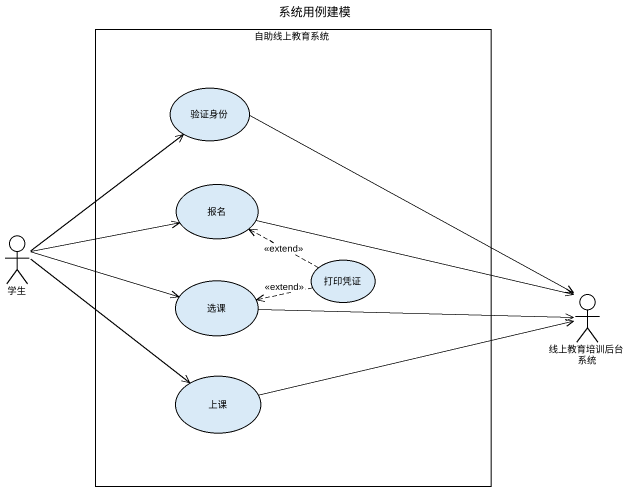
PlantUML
@startuml
title 系统用例建模
rectangle 自助线上教育系统 {
  usecase 验证身份
  usecase 报名
  usecase 选课
  usecase 打印凭证
  usecase 上课
}
actor 学生
actor 线上教育培训后台系统
验证身份 -right-> 线上教育培训后台系统
报名 -right-> 线上教育培训后台系统
学生 -up-> 验证身份
学生 -right-> 报名
学生 -right-> 选课
学生 --> 上课
选课 -right-> 线上教育培训后台系统
打印凭证 .left.> 报名 : <<extend>>
打印凭证 .left.> 选课 : <<extend>>
上课 -right-> 线上教育培训后台系统
@enduml
